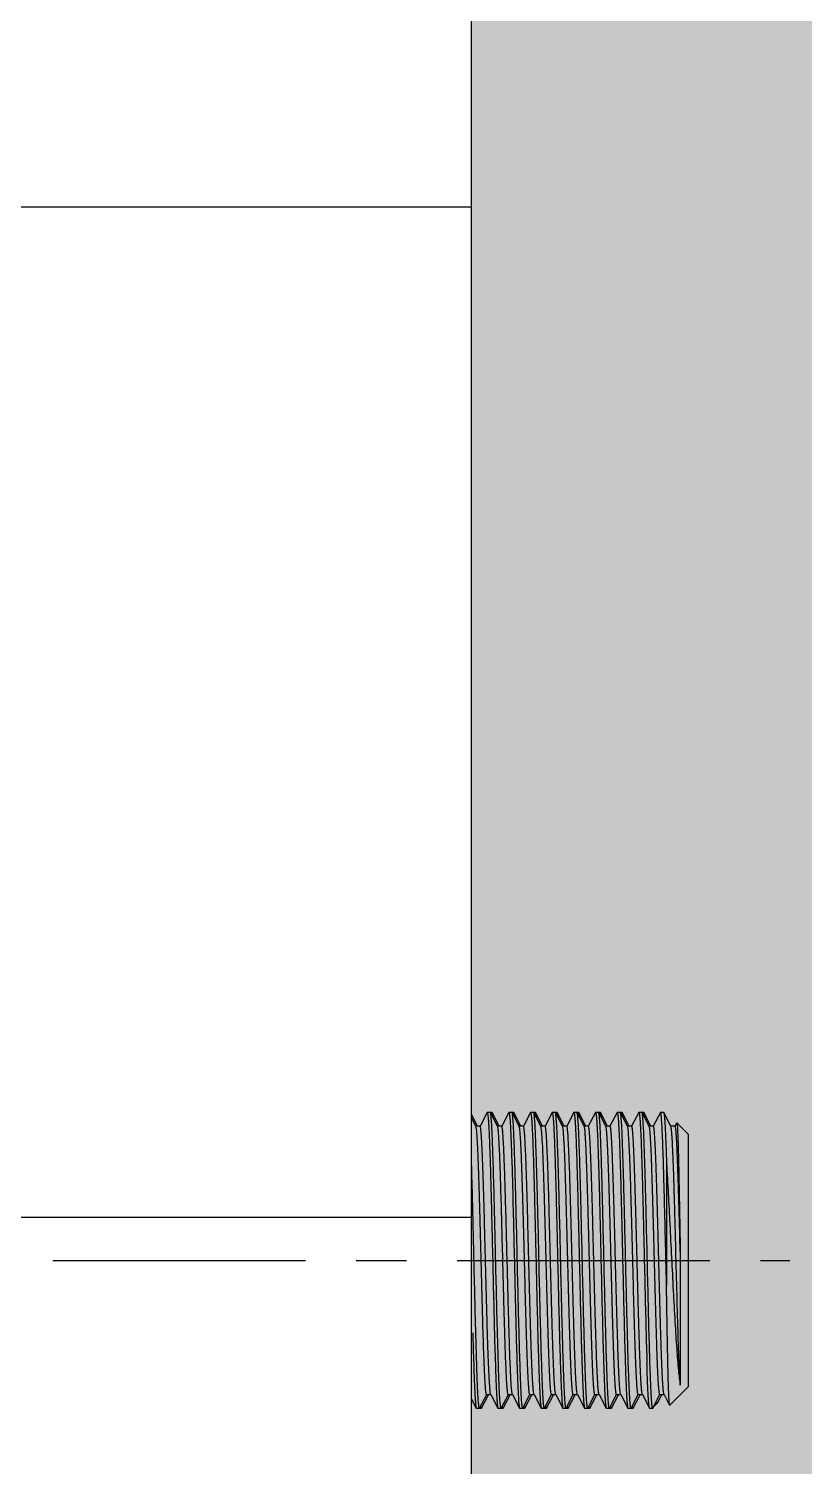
# Model space of a CAD drawing. Extents: x 1512 to 1932, y 441 to 1536.
# Drawn here: x 1842.15 to 1869, y 969.43 to 1019.22 of the extents above; entities that cross this region are included whole.
import ezdxf

# ---------------------------------------------------------------- set-up
doc = ezdxf.new("R2010")
doc.units = 0
doc.header["$LTSCALE"] = 7
doc.header["$MEASUREMENT"] = 0
doc.linetypes.add('CENTER', pattern=[2, 1.25, -0.25, 0.25, -0.25])
for name, color, linetype in [('CL', 1, 'CENTER'), ('D', 2, 'CONTINUOUS'), ('DWG', 7, 'CONTINUOUS')]:
    doc.layers.add(name, color=color, linetype=linetype)

msp = doc.modelspace()

# ---------------------------------------------------------------- hatches: boundary and pattern name
at = {"layer": 'D'}
h = msp.add_hatch(dxfattribs=at)
h.set_pattern_fill('AR-CONC', color=256, scale=2, style=0)
h.set_pattern_definition([(50, (489.441, 2134.228), (14.3452, -1.25504), [1.5, -16.5]), (355, (489.441, 2134.228), (-2.77503, 15.04384), [1.2, -13.2]), (100.45144, (490.636, 2134.123), (11.57018, 13.7888), [1.2748, -14.02284]), (46.1842, (489.441, 2138.228), (21.34483, -3.31039), [2.25, -24.75]), (96.6356, (491.22, 2137.952), (18.69324, 19.48237), [1.9122, -21.03428]), (351.1842, (489.44, 2138.228), (18.69324, 19.48237), [1.8, -19.8]), (21, (491.441, 2137.228), (11.93814, -8.05238), [1.5, -16.5]), (326, (491.441, 2137.228), (4.86631, 14.503), [1.2, -13.2]), (71.45144, (492.436, 2136.557), (16.80445, 6.45062), [1.2748, -14.02284]), (37.5, (489.441, 2134.228), (0.243197, 6.657877), [0, -13.04, 0, -13.4, 0, -13.25]), (7.5, (489.441, 2134.228), (5.26139, 7.888234), [0, -7.64, 0, -12.74, 0, -5.05]), (327.5, (484.981, 2134.228), (10.676449, -0.451097), [0, -5, 0, -15.6, 0, -20.7]), (317.5, (482.981, 2134.228), (11.663723, 2.0021), [0, -6.5, 0, -10.36, 0, -14.7])])
h.paths.add_polyline_path([(1857.481, 1352.474), (1884.071, 1352.474), (1884.071, 888.854), (1857.481, 888.854)])

# ---------------------------------------------------------------- linework, layer by layer
at = {"layer": 'CL'}
msp.add_line((1814.981, 976.561), (1868.5, 976.561), dxfattribs=at)
at = {"layer": 'D'}
msp.add_lwpolyline([(1857.481, 1352.474), (1884.071, 1352.474), (1884.071, 888.854), (1857.481, 888.854)], close=True, dxfattribs=at)
at = {"layer": 'DWG'}
for p, q in [((1807.481, 1013.061), (1857.481, 1013.061)), ((1857.481, 953.061), (1857.481, 1013.061)), ((1806.981, 978.061), (1857.481, 978.061))]:
    msp.add_line(p, q, dxfattribs=at)
at = {"layer": 'DWG', "color": 21}
for p, q in [((1857.69, 981.211), (1857.481, 981.613)), ((1857.632, 981.206), (1857.481, 981.495)), ((1858.018, 981.681), (1857.774, 981.213)), ((1858.018, 981.681), (1858.023, 981.686)), ((1858.129, 981.686), (1858.023, 981.686)), ((1858.134, 981.681), (1858.129, 981.686)), ((1858.19, 981.686), (1858.134, 981.686)), ((1858.382, 981.206), (1858.134, 981.681)), ((1858.196, 981.681), (1858.19, 981.686)), ((1858.44, 981.211), (1858.196, 981.681)), ((1858.768, 981.681), (1858.524, 981.213)), ((1858.768, 981.681), (1858.773, 981.686)), ((1858.879, 981.686), (1858.773, 981.686)), ((1858.884, 981.681), (1858.879, 981.686)), ((1858.94, 981.686), (1858.884, 981.686)), ((1859.132, 981.206), (1858.884, 981.681)), ((1858.946, 981.681), (1858.94, 981.686)), ((1859.19, 981.211), (1858.946, 981.681)), ((1859.518, 981.681), (1859.274, 981.213)), ((1859.518, 981.681), (1859.523, 981.686)), ((1859.629, 981.686), (1859.523, 981.686)), ((1859.634, 981.681), (1859.629, 981.686)), ((1859.69, 981.686), (1859.634, 981.686)), ((1859.882, 981.206), (1859.634, 981.681)), ((1859.696, 981.681), (1859.69, 981.686)), ((1859.94, 981.211), (1859.696, 981.681)), ((1860.268, 981.681), (1860.024, 981.213)), ((1860.268, 981.681), (1860.273, 981.686)), ((1860.379, 981.686), (1860.273, 981.686)), ((1860.384, 981.681), (1860.379, 981.686)), ((1860.44, 981.686), (1860.384, 981.686)), ((1860.632, 981.206), (1860.384, 981.681)), ((1860.446, 981.681), (1860.44, 981.686)), ((1860.69, 981.211), (1860.446, 981.681)), ((1861.018, 981.681), (1860.774, 981.213)), ((1861.018, 981.681), (1861.023, 981.686)), ((1861.129, 981.686), (1861.023, 981.686)), ((1861.134, 981.681), (1861.129, 981.686)), ((1861.19, 981.686), (1861.134, 981.686)), ((1861.382, 981.206), (1861.134, 981.681)), ((1861.196, 981.681), (1861.19, 981.686)), ((1861.44, 981.211), (1861.196, 981.681)), ((1861.768, 981.681), (1861.524, 981.213)), ((1861.768, 981.681), (1861.773, 981.686)), ((1861.879, 981.686), (1861.773, 981.686)), ((1861.884, 981.681), (1861.879, 981.686)), ((1861.94, 981.686), (1861.884, 981.686)), ((1862.132, 981.206), (1861.884, 981.681)), ((1861.946, 981.681), (1861.94, 981.686)), ((1862.19, 981.211), (1861.946, 981.681)), ((1862.518, 981.681), (1862.274, 981.213)), ((1862.518, 981.681), (1862.523, 981.686)), ((1862.629, 981.686), (1862.523, 981.686)), ((1862.634, 981.681), (1862.629, 981.686)), ((1862.69, 981.686), (1862.634, 981.686)), ((1862.882, 981.206), (1862.634, 981.681)), ((1862.696, 981.681), (1862.69, 981.686)), ((1862.94, 981.211), (1862.696, 981.681)), ((1863.268, 981.681), (1863.024, 981.213)), ((1863.268, 981.681), (1863.273, 981.686)), ((1863.379, 981.686), (1863.273, 981.686)), ((1863.384, 981.681), (1863.379, 981.686)), ((1863.44, 981.686), (1863.384, 981.686)), ((1863.632, 981.206), (1863.384, 981.681)), ((1863.445, 981.683), (1863.44, 981.686)), ((1863.445, 981.683), (1863.446, 981.681)), ((1863.69, 981.211), (1863.446, 981.681)), ((1864.018, 981.681), (1863.774, 981.213)), ((1864.023, 981.686), (1864.018, 981.681)), ((1864.129, 981.686), (1864.023, 981.686)), ((1864.129, 981.686), (1864.134, 981.681)), ((1864.382, 981.206), (1864.134, 981.681)), ((1857.776, 981.211), (1857.632, 981.211)), ((1858.526, 981.211), (1858.382, 981.211)), ((1859.276, 981.211), (1859.132, 981.211)), ((1860.026, 981.211), (1859.882, 981.211)), ((1860.776, 981.211), (1860.632, 981.211)), ((1861.526, 981.211), (1861.376, 981.211)), ((1862.276, 981.211), (1862.126, 981.211)), ((1863.026, 981.211), (1862.876, 981.211)), ((1863.776, 981.211), (1863.626, 981.211)), ((1864.526, 981.211), (1864.376, 981.211)), ((1864.553, 981.268), (1864.524, 981.213)), ((1864.584, 981.328), (1864.553, 981.268)), ((1864.584, 981.328), (1864.588, 981.33)), ((1864.981, 980.936), (1864.588, 981.33)), ((1864.981, 980.936), (1864.981, 972.186)), ((1864.231, 979.917), (1864.231, 975.696)), ((1864.706, 976.852), (1864.706, 972.237)), ((1864.981, 972.186), (1864.341, 971.546)), ((1857.481, 971.752), (1857.643, 971.442)), ((1857.759, 971.442), (1858.004, 971.91)), ((1857.821, 971.442), (1858.052, 971.885)), ((1858.001, 971.911), (1858.151, 971.911)), ((1858.052, 971.885), (1858.065, 971.911)), ((1858.145, 971.917), (1858.393, 971.442)), ((1858.509, 971.442), (1858.754, 971.91)), ((1858.571, 971.442), (1858.802, 971.885)), ((1858.751, 971.911), (1858.901, 971.911)), ((1858.802, 971.885), (1858.815, 971.911)), ((1858.895, 971.917), (1859.143, 971.442)), ((1859.259, 971.442), (1859.504, 971.91)), ((1859.321, 971.442), (1859.552, 971.885)), ((1859.501, 971.911), (1859.651, 971.911)), ((1859.552, 971.885), (1859.565, 971.911)), ((1859.645, 971.917), (1859.893, 971.442)), ((1860.009, 971.442), (1860.254, 971.91)), ((1860.071, 971.442), (1860.302, 971.885)), ((1860.251, 971.911), (1860.401, 971.911)), ((1860.302, 971.885), (1860.315, 971.911)), ((1860.395, 971.917), (1860.643, 971.442)), ((1860.759, 971.442), (1861.004, 971.91)), ((1860.821, 971.442), (1861.052, 971.885)), ((1861.001, 971.911), (1861.151, 971.911)), ((1861.052, 971.885), (1861.065, 971.911)), ((1861.145, 971.917), (1861.393, 971.442)), ((1861.509, 971.442), (1861.754, 971.91)), ((1861.571, 971.442), (1861.802, 971.885)), ((1861.751, 971.911), (1861.901, 971.911)), ((1861.802, 971.885), (1861.815, 971.911)), ((1861.895, 971.917), (1862.143, 971.442)), ((1862.259, 971.442), (1862.504, 971.91)), ((1862.321, 971.442), (1862.552, 971.885)), ((1862.501, 971.911), (1862.651, 971.911)), ((1862.552, 971.885), (1862.565, 971.911)), ((1862.645, 971.917), (1862.893, 971.442)), ((1863.009, 971.442), (1863.254, 971.91)), ((1863.071, 971.442), (1863.302, 971.885)), ((1863.251, 971.911), (1863.401, 971.911)), ((1863.302, 971.885), (1863.315, 971.911)), ((1863.395, 971.917), (1863.643, 971.442)), ((1863.759, 971.442), (1864.004, 971.91)), ((1863.906, 971.612), (1863.784, 971.489)), ((1863.906, 971.612), (1863.918, 971.628)), ((1863.918, 971.628), (1864.052, 971.885)), ((1864.001, 971.911), (1864.151, 971.911)), ((1864.052, 971.885), (1864.065, 971.911)), ((1864.145, 971.917), (1864.338, 971.548)), ((1864.341, 971.546), (1864.338, 971.548)), ((1857.643, 971.442), (1857.648, 971.436)), ((1857.754, 971.436), (1857.648, 971.436)), ((1857.759, 971.442), (1857.754, 971.436)), ((1857.815, 971.436), (1857.759, 971.436)), ((1857.821, 971.442), (1857.815, 971.436)), ((1858.393, 971.442), (1858.398, 971.436)), ((1858.504, 971.436), (1858.398, 971.436)), ((1858.509, 971.442), (1858.504, 971.436)), ((1858.565, 971.436), (1858.509, 971.436)), ((1858.571, 971.442), (1858.565, 971.436)), ((1859.143, 971.442), (1859.148, 971.436)), ((1859.254, 971.436), (1859.148, 971.436)), ((1859.259, 971.442), (1859.254, 971.436)), ((1859.315, 971.436), (1859.259, 971.436)), ((1859.321, 971.442), (1859.315, 971.436)), ((1859.893, 971.442), (1859.898, 971.436)), ((1860.004, 971.436), (1859.898, 971.436)), ((1860.009, 971.442), (1860.004, 971.436)), ((1860.065, 971.436), (1860.009, 971.436)), ((1860.071, 971.442), (1860.065, 971.436)), ((1860.643, 971.442), (1860.648, 971.436)), ((1860.754, 971.436), (1860.648, 971.436)), ((1860.759, 971.442), (1860.754, 971.436)), ((1860.815, 971.436), (1860.759, 971.436)), ((1860.821, 971.442), (1860.815, 971.436)), ((1861.393, 971.442), (1861.398, 971.436)), ((1861.504, 971.436), (1861.398, 971.436)), ((1861.509, 971.442), (1861.504, 971.436)), ((1861.565, 971.436), (1861.509, 971.436)), ((1861.571, 971.442), (1861.565, 971.436)), ((1862.143, 971.442), (1862.148, 971.436)), ((1862.254, 971.436), (1862.148, 971.436)), ((1862.259, 971.442), (1862.254, 971.436)), ((1862.315, 971.436), (1862.259, 971.436)), ((1862.321, 971.442), (1862.315, 971.436)), ((1862.893, 971.442), (1862.898, 971.436)), ((1863.004, 971.436), (1862.898, 971.436)), ((1863.009, 971.442), (1863.004, 971.436)), ((1863.065, 971.436), (1863.009, 971.436)), ((1863.071, 971.442), (1863.065, 971.436)), ((1863.648, 971.436), (1863.643, 971.442)), ((1863.754, 971.436), (1863.648, 971.436)), ((1863.759, 971.442), (1863.754, 971.436))]:
    msp.add_line(p, q, dxfattribs=at)
msp.add_arc((2058.806, 979.39), 201.354, 181.51879, 181.82574, dxfattribs=at)
for points, knots in [([(1858.023, 981.686), (1858.029, 981.686), (1858.035, 981.66), (1858.043, 981.625), (1858.051, 981.553), (1858.059, 981.46), (1858.068, 981.338), (1858.077, 981.191), (1858.085, 981.019), (1858.098, 980.742), (1858.112, 980.343), (1858.13, 979.805), (1858.147, 979.197), (1858.164, 978.533), (1858.181, 977.826), (1858.205, 976.844), (1858.233, 975.628), (1858.266, 974.254), (1858.29, 973.378), (1858.304, 972.975)], [0, 0, 0, 0, 0.001862, 0.006688, 0.014595, 0.025567, 0.039554, 0.05648, 0.076261, 0.098789, 0.151598, 0.213778, 0.283994, 0.360741, 0.442374, 0.527143, 0.698785, 0.861018, 1, 1, 1, 1]), ([(1858.23, 979.944), (1858.223, 980.178), (1858.212, 980.508), (1858.195, 980.921), (1858.184, 981.167), (1858.172, 981.365), (1858.161, 981.516), (1858.148, 981.615), (1858.142, 981.666), (1858.134, 981.681)], [0, 0, 0, 0, 0.403145, 0.570076, 0.711595, 0.826314, 0.913067, 0.971061, 1, 1, 1, 1]), ([(1858.221, 981.515), (1858.218, 981.553), (1858.21, 981.607), (1858.204, 981.665), (1858.196, 981.681)], [0, 0, 0, 0, 0.670645, 1, 1, 1, 1]), ([(1858.773, 981.686), (1858.777, 981.686), (1858.782, 981.674), (1858.787, 981.654), (1858.794, 981.616), (1858.8, 981.567), (1858.806, 981.502), (1858.815, 981.389), (1858.826, 981.213), (1858.838, 980.964), (1858.85, 980.664), (1858.863, 980.319), (1858.871, 980.074), (1858.875, 979.944)], [0, 0, 0, 0, 0.005495, 0.018407, 0.03933, 0.068331, 0.105372, 0.150354, 0.263678, 0.40705, 0.578889, 0.777348, 1, 1, 1, 1]), ([(1859.159, 972.975), (1859.146, 973.37), (1859.122, 974.226), (1859.089, 975.572), (1859.056, 976.998), (1859.028, 978.185), (1859.005, 979.087), (1858.988, 979.694), (1858.971, 980.237), (1858.955, 980.704), (1858.938, 981.085), (1858.924, 981.345), (1858.911, 981.505), (1858.903, 981.587), (1858.895, 981.643), (1858.889, 981.672), (1858.884, 981.681)], [0, 0, 0, 0, 0.136172, 0.294972, 0.463373, 0.627539, 0.703774, 0.773984, 0.836723, 0.890693, 0.934782, 0.96809, 0.980483, 0.989949, 0.996452, 1, 1, 1, 1]), ([(1858.971, 981.518), (1858.968, 981.555), (1858.96, 981.609), (1858.954, 981.665), (1858.946, 981.681)], [0, 0, 0, 0, 0.670145, 1, 1, 1, 1]), ([(1859.523, 981.686), (1859.529, 981.686), (1859.535, 981.66), (1859.543, 981.625), (1859.551, 981.553), (1859.56, 981.459), (1859.568, 981.337), (1859.577, 981.19), (1859.585, 981.018), (1859.598, 980.742), (1859.612, 980.343), (1859.63, 979.805), (1859.647, 979.197), (1859.664, 978.533), (1859.681, 977.826), (1859.705, 976.844), (1859.733, 975.627), (1859.766, 974.253), (1859.79, 973.378), (1859.804, 972.975)], [0, 0, 0, 0, 0.001866, 0.006697, 0.014608, 0.025584, 0.039573, 0.056502, 0.076286, 0.098816, 0.151629, 0.21381, 0.284026, 0.360771, 0.442403, 0.527171, 0.698806, 0.861025, 1, 1, 1, 1]), ([(1859.909, 972.975), (1859.896, 973.37), (1859.872, 974.226), (1859.839, 975.572), (1859.806, 976.998), (1859.778, 978.185), (1859.755, 979.087), (1859.738, 979.694), (1859.721, 980.237), (1859.705, 980.704), (1859.688, 981.085), (1859.674, 981.345), (1859.661, 981.505), (1859.653, 981.587), (1859.645, 981.643), (1859.639, 981.672), (1859.634, 981.681)], [0, 0, 0, 0, 0.136174, 0.294981, 0.463379, 0.627542, 0.703776, 0.773986, 0.836723, 0.89069, 0.93478, 0.968088, 0.980483, 0.989948, 0.996452, 1, 1, 1, 1]), ([(1859.721, 981.515), (1859.718, 981.553), (1859.71, 981.607), (1859.704, 981.665), (1859.696, 981.681)], [0, 0, 0, 0, 0.670637, 1, 1, 1, 1]), ([(1860.273, 981.686), (1860.279, 981.686), (1860.285, 981.66), (1860.293, 981.625), (1860.301, 981.553), (1860.31, 981.46), (1860.318, 981.337), (1860.327, 981.191), (1860.335, 981.019), (1860.348, 980.742), (1860.362, 980.343), (1860.38, 979.805), (1860.397, 979.197), (1860.414, 978.533), (1860.431, 977.826), (1860.455, 976.844), (1860.483, 975.628), (1860.516, 974.254), (1860.54, 973.378), (1860.554, 972.975)], [0, 0, 0, 0, 0.001863, 0.00669, 0.014599, 0.025572, 0.039559, 0.056486, 0.076268, 0.098797, 0.151605, 0.213783, 0.283998, 0.360744, 0.442377, 0.527145, 0.698784, 0.861017, 1, 1, 1, 1]), ([(1860.659, 972.975), (1860.646, 973.37), (1860.622, 974.226), (1860.589, 975.572), (1860.556, 976.998), (1860.528, 978.185), (1860.505, 979.087), (1860.488, 979.694), (1860.471, 980.237), (1860.455, 980.704), (1860.438, 981.085), (1860.424, 981.345), (1860.411, 981.505), (1860.403, 981.587), (1860.395, 981.643), (1860.389, 981.672), (1860.384, 981.681)], [0, 0, 0, 0, 0.136175, 0.294978, 0.463379, 0.627547, 0.703782, 0.77399, 0.836726, 0.890695, 0.934784, 0.968091, 0.980484, 0.989949, 0.996452, 1, 1, 1, 1]), ([(1860.471, 981.518), (1860.468, 981.555), (1860.46, 981.609), (1860.454, 981.665), (1860.446, 981.681)], [0, 0, 0, 0, 0.67011, 1, 1, 1, 1]), ([(1861.023, 981.686), (1861.029, 981.686), (1861.035, 981.66), (1861.043, 981.625), (1861.051, 981.553), (1861.06, 981.459), (1861.068, 981.337), (1861.077, 981.19), (1861.085, 981.018), (1861.098, 980.742), (1861.112, 980.342), (1861.13, 979.804), (1861.147, 979.197), (1861.164, 978.533), (1861.181, 977.826), (1861.205, 976.844), (1861.233, 975.627), (1861.266, 974.253), (1861.29, 973.378), (1861.304, 972.975)], [0, 0, 0, 0, 0.00187, 0.006705, 0.01462, 0.025599, 0.039591, 0.056523, 0.076309, 0.098841, 0.151656, 0.213837, 0.284051, 0.360794, 0.442424, 0.52719, 0.698817, 0.86103, 1, 1, 1, 1]), ([(1861.409, 972.975), (1861.396, 973.37), (1861.372, 974.226), (1861.339, 975.572), (1861.306, 976.998), (1861.278, 978.185), (1861.255, 979.087), (1861.238, 979.694), (1861.221, 980.237), (1861.205, 980.704), (1861.188, 981.085), (1861.174, 981.345), (1861.161, 981.505), (1861.153, 981.587), (1861.145, 981.643), (1861.139, 981.672), (1861.134, 981.681)], [0, 0, 0, 0, 0.13617, 0.294972, 0.463371, 0.627535, 0.703769, 0.77398, 0.836718, 0.890689, 0.934781, 0.96809, 0.980482, 0.98995, 0.996453, 1, 1, 1, 1]), ([(1861.221, 981.515), (1861.218, 981.553), (1861.21, 981.608), (1861.204, 981.665), (1861.196, 981.681)], [0, 0, 0, 0, 0.670589, 1, 1, 1, 1]), ([(1861.773, 981.686), (1861.779, 981.686), (1861.785, 981.66), (1861.793, 981.625), (1861.801, 981.553), (1861.81, 981.459), (1861.818, 981.337), (1861.827, 981.19), (1861.835, 981.018), (1861.848, 980.742), (1861.862, 980.343), (1861.88, 979.805), (1861.897, 979.197), (1861.914, 978.533), (1861.931, 977.826), (1861.955, 976.844), (1861.983, 975.627), (1862.016, 974.253), (1862.04, 973.378), (1862.054, 972.975)], [0, 0, 0, 0, 0.00187, 0.006699, 0.014613, 0.02559, 0.039579, 0.056511, 0.076294, 0.098827, 0.15164, 0.213822, 0.284039, 0.360784, 0.442413, 0.527179, 0.69881, 0.86103, 1, 1, 1, 1]), ([(1862.159, 972.975), (1862.146, 973.37), (1862.122, 974.226), (1862.089, 975.572), (1862.056, 976.998), (1862.028, 978.185), (1862.005, 979.087), (1861.988, 979.694), (1861.971, 980.237), (1861.955, 980.704), (1861.938, 981.085), (1861.924, 981.345), (1861.911, 981.505), (1861.903, 981.587), (1861.895, 981.643), (1861.889, 981.672), (1861.884, 981.681)], [0, 0, 0, 0, 0.136176, 0.294983, 0.463382, 0.627547, 0.703782, 0.77399, 0.836725, 0.890693, 0.934782, 0.96809, 0.980483, 0.989949, 0.996452, 1, 1, 1, 1]), ([(1861.971, 981.515), (1861.968, 981.552), (1861.96, 981.607), (1861.954, 981.665), (1861.946, 981.681)], [0, 0, 0, 0, 0.670743, 1, 1, 1, 1]), ([(1862.523, 981.686), (1862.529, 981.686), (1862.535, 981.66), (1862.543, 981.625), (1862.551, 981.553), (1862.56, 981.459), (1862.568, 981.337), (1862.577, 981.19), (1862.585, 981.018), (1862.598, 980.742), (1862.612, 980.343), (1862.63, 979.805), (1862.647, 979.197), (1862.664, 978.533), (1862.681, 977.826), (1862.705, 976.844), (1862.733, 975.628), (1862.766, 974.254), (1862.79, 973.378), (1862.804, 972.975)], [0, 0, 0, 0, 0.001865, 0.006695, 0.014606, 0.025581, 0.039569, 0.056498, 0.076281, 0.09881, 0.15162, 0.213798, 0.284011, 0.360756, 0.442389, 0.527157, 0.698791, 0.861019, 1, 1, 1, 1]), ([(1862.909, 972.975), (1862.896, 973.37), (1862.872, 974.226), (1862.839, 975.572), (1862.806, 976.998), (1862.778, 978.185), (1862.755, 979.087), (1862.738, 979.694), (1862.721, 980.237), (1862.705, 980.704), (1862.688, 981.085), (1862.674, 981.345), (1862.661, 981.505), (1862.653, 981.587), (1862.645, 981.643), (1862.639, 981.672), (1862.634, 981.681)], [0, 0, 0, 0, 0.136172, 0.294972, 0.463373, 0.627541, 0.703776, 0.773986, 0.836724, 0.890694, 0.934783, 0.96809, 0.980484, 0.989949, 0.996452, 1, 1, 1, 1]), ([(1862.721, 981.518), (1862.718, 981.555), (1862.71, 981.609), (1862.704, 981.665), (1862.696, 981.681)], [0, 0, 0, 0, 0.670042, 1, 1, 1, 1]), ([(1863.273, 981.686), (1863.279, 981.686), (1863.285, 981.66), (1863.293, 981.625), (1863.301, 981.553), (1863.31, 981.459), (1863.318, 981.337), (1863.327, 981.19), (1863.335, 981.018), (1863.348, 980.742), (1863.362, 980.343), (1863.38, 979.805), (1863.397, 979.197), (1863.414, 978.533), (1863.431, 977.826), (1863.455, 976.844), (1863.483, 975.627), (1863.516, 974.253), (1863.54, 973.378), (1863.554, 972.975)], [0, 0, 0, 0, 0.001868, 0.0067, 0.014612, 0.025589, 0.039579, 0.056509, 0.076293, 0.098824, 0.151637, 0.21382, 0.284035, 0.36078, 0.442411, 0.527179, 0.698812, 0.861027, 1, 1, 1, 1]), ([(1863.659, 972.975), (1863.646, 973.37), (1863.622, 974.226), (1863.589, 975.572), (1863.556, 976.998), (1863.528, 978.185), (1863.505, 979.087), (1863.488, 979.694), (1863.471, 980.237), (1863.455, 980.704), (1863.438, 981.085), (1863.424, 981.345), (1863.411, 981.505), (1863.403, 981.587), (1863.395, 981.643), (1863.389, 981.672), (1863.384, 981.681)], [0, 0, 0, 0, 0.136173, 0.294979, 0.463377, 0.627539, 0.703774, 0.773984, 0.836722, 0.89069, 0.93478, 0.968088, 0.980483, 0.989948, 0.996452, 1, 1, 1, 1]), ([(1863.446, 981.681), (1863.453, 981.666), (1863.46, 981.614), (1863.467, 981.564), (1863.47, 981.53)], [0, 0, 0, 0, 0.332433, 1, 1, 1, 1]), ([(1864.231, 975.696), (1864.223, 976.066), (1864.205, 976.802), (1864.18, 977.884), (1864.158, 978.756), (1864.141, 979.409), (1864.128, 979.852), (1864.115, 980.256), (1864.102, 980.617), (1864.09, 980.93), (1864.077, 981.191), (1864.066, 981.374), (1864.057, 981.493), (1864.05, 981.561), (1864.044, 981.613), (1864.038, 981.652), (1864.033, 981.673), (1864.027, 981.686), (1864.023, 981.686)], [0, 0, 0, 0, 0.185237, 0.368531, 0.541276, 0.621111, 0.695316, 0.763012, 0.8234, 0.875772, 0.919506, 0.954097, 0.967834, 0.979147, 0.988006, 0.994396, 0.998336, 1, 1, 1, 1]), ([(1864.134, 981.681), (1864.142, 981.666), (1864.149, 981.614), (1864.161, 981.513), (1864.172, 981.36), (1864.184, 981.159), (1864.196, 980.909), (1864.213, 980.49), (1864.224, 980.154), (1864.231, 979.917)], [0, 0, 0, 0, 0.028863, 0.086845, 0.173625, 0.288401, 0.42998, 0.596955, 1, 1, 1, 1]), ([(1858.001, 971.911), (1857.999, 971.911), (1857.993, 971.92), (1857.989, 971.936), (1857.983, 971.964), (1857.975, 972.021), (1857.965, 972.119), (1857.954, 972.268), (1857.943, 972.456), (1857.931, 972.683), (1857.92, 972.947), (1857.904, 973.362), (1857.884, 973.952), (1857.862, 974.726), (1857.839, 975.569), (1857.817, 976.448), (1857.794, 977.332), (1857.771, 978.187), (1857.749, 978.982), (1857.726, 979.686), (1857.707, 980.205), (1857.691, 980.555), (1857.679, 980.764), (1857.668, 980.933), (1857.658, 981.062), (1857.646, 981.148), (1857.639, 981.192), (1857.632, 981.206)], [0, 0, 0, 0, 0.000851, 0.002704, 0.005678, 0.009788, 0.021399, 0.03746, 0.057827, 0.082317, 0.110701, 0.142719, 0.216426, 0.3007, 0.392406, 0.488133, 0.584318, 0.677382, 0.763862, 0.840541, 0.904568, 0.931075, 0.953569, 0.971848, 0.985741, 0.995138, 1, 1, 1, 1]), ([(1858.137, 971.943), (1858.132, 971.967), (1858.124, 972.028), (1858.107, 972.203), (1858.089, 972.518), (1858.067, 973), (1858.045, 973.609), (1858.023, 974.323), (1858.001, 975.117), (1857.979, 975.963), (1857.957, 976.83), (1857.935, 977.687), (1857.913, 978.504), (1857.891, 979.252), (1857.872, 979.819), (1857.856, 980.219), (1857.845, 980.472), (1857.834, 980.689), (1857.823, 980.87), (1857.812, 981.012), (1857.802, 981.107), (1857.794, 981.161), (1857.788, 981.188), (1857.784, 981.203), (1857.779, 981.211), (1857.776, 981.211)], [0, 0, 0, 0, 0.007829, 0.019996, 0.056941, 0.109573, 0.176032, 0.253955, 0.340571, 0.432795, 0.527345, 0.620852, 0.709988, 0.791579, 0.862722, 0.893567, 0.920886, 0.944436, 0.96401, 0.979436, 0.990587, 0.994533, 0.997389, 0.999173, 1, 1, 1, 1]), ([(1858.478, 979.63), (1858.47, 979.841), (1858.46, 980.14), (1858.443, 980.513), (1858.431, 980.735), (1858.419, 980.916), (1858.409, 981.053), (1858.396, 981.144), (1858.389, 981.192), (1858.382, 981.206)], [0, 0, 0, 0, 0.401255, 0.567662, 0.708958, 0.823788, 0.91101, 0.969842, 1, 1, 1, 1]), ([(1858.628, 979.63), (1858.624, 979.748), (1858.616, 979.971), (1858.603, 980.284), (1858.591, 980.555), (1858.578, 980.782), (1858.566, 980.961), (1858.555, 981.079), (1858.546, 981.148), (1858.54, 981.182), (1858.535, 981.2), (1858.529, 981.211), (1858.526, 981.211)], [0, 0, 0, 0, 0.222487, 0.420853, 0.592602, 0.735901, 0.849201, 0.931227, 0.960265, 0.981246, 0.994251, 1, 1, 1, 1]), ([(1859.139, 981.186), (1859.138, 981.188), (1859.136, 981.195), (1859.134, 981.202), (1859.132, 981.206)], [0, 0, 0, 0, 0.310671, 1, 1, 1, 1]), ([(1859.501, 971.911), (1859.499, 971.911), (1859.493, 971.92), (1859.489, 971.935), (1859.483, 971.962), (1859.475, 972.017), (1859.465, 972.112), (1859.455, 972.255), (1859.444, 972.438), (1859.432, 972.657), (1859.421, 972.912), (1859.406, 973.314), (1859.386, 973.886), (1859.364, 974.639), (1859.342, 975.461), (1859.32, 976.322), (1859.298, 977.192), (1859.275, 978.04), (1859.253, 978.834), (1859.231, 979.546), (1859.209, 980.152), (1859.188, 980.628), (1859.169, 980.937), (1859.152, 981.106), (1859.144, 981.164), (1859.139, 981.186)], [0, 0, 0, 0, 0.000831, 0.002628, 0.005505, 0.00948, 0.020715, 0.036255, 0.055974, 0.079693, 0.107206, 0.138263, 0.20987, 0.291948, 0.381551, 0.475463, 0.570312, 0.662692, 0.749287, 0.826988, 0.893008, 0.944982, 0.981057, 0.992717, 1, 1, 1, 1]), ([(1859.645, 971.917), (1859.638, 971.93), (1859.632, 971.975), (1859.62, 972.061), (1859.609, 972.19), (1859.598, 972.359), (1859.587, 972.568), (1859.571, 972.918), (1859.551, 973.436), (1859.529, 974.141), (1859.506, 974.935), (1859.483, 975.791), (1859.461, 976.675), (1859.438, 977.554), (1859.416, 978.397), (1859.393, 979.171), (1859.374, 979.76), (1859.358, 980.176), (1859.346, 980.439), (1859.335, 980.666), (1859.324, 980.855), (1859.313, 981.004), (1859.303, 981.102), (1859.295, 981.159), (1859.289, 981.187), (1859.284, 981.203), (1859.279, 981.211), (1859.276, 981.211)], [0, 0, 0, 0, 0.004862, 0.014259, 0.028153, 0.046431, 0.068925, 0.095432, 0.15946, 0.236139, 0.322618, 0.415682, 0.511867, 0.607594, 0.6993, 0.783574, 0.857282, 0.889299, 0.917683, 0.942173, 0.96254, 0.978601, 0.990212, 0.994322, 0.997296, 0.999149, 1, 1, 1, 1]), ([(1859.885, 981.199), (1859.884, 981.2), (1859.884, 981.203), (1859.883, 981.205), (1859.882, 981.206)], [0, 0, 0, 0, 0.541181, 1, 1, 1, 1]), ([(1860.251, 971.911), (1860.249, 971.911), (1860.243, 971.92), (1860.239, 971.936), (1860.233, 971.963), (1860.225, 972.019), (1860.215, 972.116), (1860.204, 972.262), (1860.193, 972.448), (1860.182, 972.672), (1860.17, 972.931), (1860.155, 973.341), (1860.135, 973.923), (1860.113, 974.688), (1860.09, 975.522), (1860.068, 976.394), (1860.046, 977.272), (1860.023, 978.124), (1860.001, 978.918), (1859.978, 979.627), (1859.956, 980.223), (1859.937, 980.639), (1859.921, 980.899), (1859.91, 981.036), (1859.899, 981.131), (1859.891, 981.182), (1859.885, 981.199)], [0, 0, 0, 0, 0.000842, 0.002672, 0.005603, 0.009653, 0.0211, 0.036932, 0.057015, 0.081167, 0.10917, 0.140766, 0.213554, 0.296867, 0.387654, 0.482589, 0.578192, 0.67096, 0.757494, 0.834624, 0.899526, 0.949829, 0.96891, 0.983706, 0.994088, 1, 1, 1, 1]), ([(1860.395, 971.917), (1860.388, 971.93), (1860.382, 971.975), (1860.37, 972.061), (1860.359, 972.19), (1860.348, 972.359), (1860.337, 972.568), (1860.321, 972.918), (1860.301, 973.436), (1860.279, 974.141), (1860.256, 974.935), (1860.233, 975.791), (1860.211, 976.675), (1860.188, 977.554), (1860.166, 978.397), (1860.143, 979.171), (1860.124, 979.76), (1860.108, 980.176), (1860.096, 980.439), (1860.085, 980.666), (1860.074, 980.855), (1860.063, 981.004), (1860.053, 981.102), (1860.045, 981.159), (1860.039, 981.187), (1860.034, 981.203), (1860.029, 981.211), (1860.026, 981.211)], [0, 0, 0, 0, 0.004863, 0.014259, 0.028154, 0.046431, 0.068926, 0.095432, 0.15946, 0.236139, 0.322619, 0.415682, 0.511867, 0.607594, 0.699301, 0.783575, 0.857282, 0.889298, 0.917683, 0.942172, 0.96254, 0.978601, 0.990212, 0.994321, 0.997296, 0.99915, 1, 1, 1, 1]), ([(1861.001, 971.911), (1860.999, 971.911), (1860.993, 971.92), (1860.989, 971.936), (1860.983, 971.964), (1860.975, 972.021), (1860.965, 972.119), (1860.954, 972.268), (1860.943, 972.456), (1860.931, 972.683), (1860.92, 972.947), (1860.904, 973.362), (1860.884, 973.952), (1860.862, 974.726), (1860.839, 975.569), (1860.817, 976.448), (1860.794, 977.332), (1860.771, 978.187), (1860.749, 978.982), (1860.726, 979.686), (1860.707, 980.205), (1860.691, 980.555), (1860.679, 980.764), (1860.668, 980.933), (1860.658, 981.062), (1860.646, 981.148), (1860.639, 981.192), (1860.632, 981.206)], [0, 0, 0, 0, 0.00085, 0.002705, 0.005679, 0.009788, 0.0214, 0.03746, 0.057828, 0.082317, 0.110702, 0.142718, 0.216425, 0.3007, 0.392406, 0.488133, 0.584318, 0.677381, 0.763861, 0.84054, 0.904568, 0.931074, 0.953569, 0.971846, 0.985741, 0.995136, 1, 1, 1, 1]), ([(1861.145, 971.917), (1861.138, 971.93), (1861.132, 971.975), (1861.12, 972.061), (1861.109, 972.19), (1861.098, 972.359), (1861.087, 972.568), (1861.071, 972.918), (1861.051, 973.436), (1861.029, 974.141), (1861.006, 974.935), (1860.983, 975.791), (1860.961, 976.675), (1860.938, 977.554), (1860.916, 978.397), (1860.893, 979.171), (1860.874, 979.76), (1860.858, 980.176), (1860.846, 980.439), (1860.835, 980.666), (1860.824, 980.855), (1860.813, 981.004), (1860.803, 981.102), (1860.795, 981.159), (1860.789, 981.187), (1860.784, 981.203), (1860.779, 981.211), (1860.776, 981.211)], [0, 0, 0, 0, 0.004864, 0.014258, 0.028154, 0.04643, 0.068926, 0.095432, 0.15946, 0.236139, 0.322619, 0.415682, 0.511867, 0.607594, 0.6993, 0.783574, 0.857282, 0.889298, 0.917683, 0.942172, 0.96254, 0.9786, 0.990212, 0.99432, 0.997294, 0.99915, 1, 1, 1, 1]), ([(1861.751, 971.911), (1861.749, 971.911), (1861.743, 971.92), (1861.739, 971.936), (1861.733, 971.964), (1861.725, 972.021), (1861.715, 972.119), (1861.704, 972.268), (1861.693, 972.456), (1861.681, 972.683), (1861.67, 972.947), (1861.654, 973.362), (1861.634, 973.952), (1861.612, 974.726), (1861.589, 975.569), (1861.567, 976.448), (1861.544, 977.332), (1861.521, 978.187), (1861.499, 978.982), (1861.476, 979.686), (1861.457, 980.205), (1861.441, 980.555), (1861.429, 980.764), (1861.418, 980.933), (1861.408, 981.062), (1861.396, 981.148), (1861.389, 981.192), (1861.382, 981.206)], [0, 0, 0, 0, 0.00085, 0.002704, 0.005679, 0.009788, 0.021399, 0.03746, 0.057827, 0.082317, 0.110701, 0.142718, 0.216425, 0.300699, 0.392406, 0.488133, 0.584318, 0.677381, 0.763861, 0.84054, 0.904568, 0.931075, 0.953569, 0.971847, 0.985741, 0.995137, 1, 1, 1, 1]), ([(1861.89, 971.932), (1861.884, 971.953), (1861.876, 972.008), (1861.865, 972.112), (1861.855, 972.256), (1861.838, 972.525), (1861.819, 972.949), (1861.797, 973.551), (1861.775, 974.262), (1861.753, 975.057), (1861.731, 975.906), (1861.708, 976.778), (1861.686, 977.643), (1861.664, 978.469), (1861.641, 979.225), (1861.622, 979.8), (1861.606, 980.205), (1861.595, 980.461), (1861.584, 980.682), (1861.573, 980.865), (1861.562, 981.01), (1861.552, 981.105), (1861.544, 981.161), (1861.538, 981.188), (1861.534, 981.203), (1861.529, 981.211), (1861.526, 981.211)], [0, 0, 0, 0, 0.006857, 0.018121, 0.03372, 0.053518, 0.104975, 0.170651, 0.248177, 0.334754, 0.427255, 0.522337, 0.616565, 0.706534, 0.788994, 0.860965, 0.892189, 0.919853, 0.943705, 0.963536, 0.979166, 0.990467, 0.994464, 0.997358, 0.999165, 1, 1, 1, 1]), ([(1862.501, 971.911), (1862.499, 971.911), (1862.493, 971.92), (1862.489, 971.936), (1862.483, 971.964), (1862.475, 972.021), (1862.465, 972.119), (1862.454, 972.268), (1862.443, 972.456), (1862.431, 972.683), (1862.42, 972.947), (1862.404, 973.362), (1862.384, 973.952), (1862.362, 974.726), (1862.339, 975.569), (1862.317, 976.448), (1862.294, 977.332), (1862.271, 978.187), (1862.249, 978.982), (1862.226, 979.686), (1862.207, 980.205), (1862.191, 980.555), (1862.179, 980.764), (1862.168, 980.933), (1862.158, 981.062), (1862.146, 981.148), (1862.139, 981.192), (1862.132, 981.206)], [0, 0, 0, 0, 0.000851, 0.002705, 0.005678, 0.009788, 0.021399, 0.03746, 0.057827, 0.082317, 0.110701, 0.142719, 0.216426, 0.3007, 0.392407, 0.488133, 0.584318, 0.677382, 0.763862, 0.840541, 0.904568, 0.931075, 0.95357, 0.971848, 0.985741, 0.995139, 1, 1, 1, 1]), ([(1862.636, 971.948), (1862.623, 972.011), (1862.609, 972.191), (1862.587, 972.534), (1862.566, 973.021), (1862.544, 973.632), (1862.523, 974.348), (1862.501, 975.142), (1862.478, 975.986), (1862.456, 976.85), (1862.434, 977.704), (1862.412, 978.518), (1862.39, 979.262), (1862.371, 979.827), (1862.356, 980.225), (1862.345, 980.476), (1862.333, 980.692), (1862.323, 980.872), (1862.312, 981.014), (1862.302, 981.107), (1862.294, 981.162), (1862.288, 981.188), (1862.284, 981.203), (1862.279, 981.211), (1862.276, 981.211)], [0, 0, 0, 0, 0.020732, 0.05829, 0.111386, 0.178153, 0.256232, 0.342862, 0.434977, 0.529315, 0.622539, 0.711347, 0.792596, 0.863412, 0.894109, 0.921293, 0.944724, 0.964197, 0.979543, 0.990635, 0.99456, 0.997401, 0.999176, 1, 1, 1, 1]), ([(1862.891, 981.174), (1862.891, 981.178), (1862.888, 981.188), (1862.886, 981.199), (1862.882, 981.206)], [0, 0, 0, 0, 0.326141, 1, 1, 1, 1]), ([(1863.251, 971.911), (1863.249, 971.911), (1863.243, 971.92), (1863.239, 971.935), (1863.233, 971.961), (1863.225, 972.015), (1863.216, 972.109), (1863.205, 972.25), (1863.194, 972.43), (1863.183, 972.646), (1863.172, 972.897), (1863.156, 973.295), (1863.137, 973.859), (1863.115, 974.603), (1863.093, 975.417), (1863.071, 976.271), (1863.049, 977.135), (1863.027, 977.979), (1863.005, 978.773), (1862.983, 979.488), (1862.961, 980.1), (1862.941, 980.587), (1862.918, 980.93), (1862.904, 981.111), (1862.891, 981.174)], [0, 0, 0, 0, 0.000823, 0.002598, 0.005437, 0.009361, 0.020448, 0.035786, 0.05525, 0.07867, 0.105841, 0.136524, 0.207311, 0.288529, 0.377307, 0.470504, 0.564824, 0.656928, 0.743559, 0.821653, 0.888448, 0.941586, 0.979199, 1, 1, 1, 1]), ([(1863.395, 971.917), (1863.388, 971.93), (1863.382, 971.975), (1863.37, 972.061), (1863.359, 972.19), (1863.348, 972.359), (1863.337, 972.568), (1863.321, 972.918), (1863.301, 973.436), (1863.279, 974.141), (1863.256, 974.935), (1863.233, 975.791), (1863.211, 976.675), (1863.188, 977.554), (1863.166, 978.397), (1863.143, 979.171), (1863.124, 979.76), (1863.108, 980.176), (1863.096, 980.439), (1863.085, 980.666), (1863.074, 980.855), (1863.063, 981.004), (1863.053, 981.102), (1863.045, 981.159), (1863.039, 981.187), (1863.034, 981.203), (1863.029, 981.211), (1863.026, 981.211)], [0, 0, 0, 0, 0.004861, 0.014259, 0.028152, 0.04643, 0.068925, 0.095432, 0.159459, 0.236138, 0.322618, 0.415682, 0.511867, 0.607593, 0.6993, 0.783574, 0.857281, 0.889299, 0.917683, 0.942173, 0.96254, 0.978601, 0.990212, 0.994322, 0.997295, 0.999149, 1, 1, 1, 1]), ([(1864.001, 971.911), (1863.999, 971.911), (1863.993, 971.92), (1863.989, 971.935), (1863.983, 971.962), (1863.975, 972.018), (1863.965, 972.113), (1863.954, 972.257), (1863.943, 972.441), (1863.932, 972.661), (1863.921, 972.917), (1863.905, 973.322), (1863.886, 973.896), (1863.864, 974.653), (1863.842, 975.478), (1863.819, 976.343), (1863.797, 977.215), (1863.775, 978.064), (1863.752, 978.858), (1863.73, 979.57), (1863.708, 980.172), (1863.689, 980.596), (1863.673, 980.865), (1863.662, 981.01), (1863.651, 981.114), (1863.643, 981.17), (1863.638, 981.19)], [0, 0, 0, 0, 0.000834, 0.002641, 0.005533, 0.009529, 0.020824, 0.036446, 0.056268, 0.080109, 0.10776, 0.13897, 0.210911, 0.293338, 0.383276, 0.477477, 0.57254, 0.66503, 0.751609, 0.82915, 0.894854, 0.946356, 0.96618, 0.981809, 0.993107, 1, 1, 1, 1]), ([(1864.145, 971.917), (1864.138, 971.93), (1864.132, 971.975), (1864.12, 972.061), (1864.109, 972.19), (1864.098, 972.359), (1864.087, 972.568), (1864.071, 972.918), (1864.051, 973.436), (1864.029, 974.141), (1864.006, 974.935), (1863.983, 975.791), (1863.961, 976.675), (1863.938, 977.554), (1863.916, 978.397), (1863.893, 979.171), (1863.874, 979.76), (1863.858, 980.176), (1863.846, 980.439), (1863.835, 980.666), (1863.824, 980.855), (1863.813, 981.004), (1863.803, 981.102), (1863.795, 981.159), (1863.789, 981.187), (1863.784, 981.203), (1863.779, 981.211), (1863.776, 981.211)], [0, 0, 0, 0, 0.004863, 0.014259, 0.028153, 0.046431, 0.068925, 0.095432, 0.15946, 0.236139, 0.322618, 0.415682, 0.511867, 0.607594, 0.6993, 0.783575, 0.857282, 0.889299, 0.917683, 0.942173, 0.96254, 0.978601, 0.990212, 0.994321, 0.997296, 0.99915, 1, 1, 1, 1]), ([(1864.706, 972.237), (1864.687, 972.509), (1864.659, 973.187), (1864.621, 974.357), (1864.584, 975.779), (1864.551, 977.05), (1864.525, 978.069), (1864.505, 978.782), (1864.485, 979.432), (1864.465, 979.999), (1864.448, 980.412), (1864.434, 980.69), (1864.424, 980.854), (1864.414, 980.988), (1864.404, 981.09), (1864.394, 981.159), (1864.388, 981.195), (1864.382, 981.206)], [0, 0, 0, 0, 0.091052, 0.226664, 0.39139, 0.566448, 0.651596, 0.731873, 0.804975, 0.868804, 0.921529, 0.943243, 0.961645, 0.976604, 0.988019, 0.99582, 1, 1, 1, 1]), ([(1864.706, 976.852), (1864.699, 977.14), (1864.684, 977.703), (1864.662, 978.517), (1864.64, 979.262), (1864.621, 979.827), (1864.606, 980.224), (1864.595, 980.476), (1864.584, 980.692), (1864.573, 980.872), (1864.562, 981.014), (1864.552, 981.107), (1864.544, 981.162), (1864.538, 981.188), (1864.534, 981.203), (1864.529, 981.211), (1864.526, 981.211)], [0, 0, 0, 0, 0.198049, 0.386713, 0.559336, 0.709793, 0.775014, 0.832769, 0.882555, 0.923928, 0.956534, 0.980102, 0.988443, 0.994479, 0.99825, 1, 1, 1, 1]), ([(1864.588, 981.33), (1864.59, 981.328), (1864.592, 981.317), (1864.596, 981.299), (1864.599, 981.269), (1864.605, 981.21), (1864.611, 981.11), (1864.618, 980.961), (1864.625, 980.774), (1864.632, 980.55), (1864.64, 980.291), (1864.65, 979.883), (1864.662, 979.305), (1864.677, 978.545), (1864.692, 977.717), (1864.701, 977.145), (1864.706, 976.852)], [0, 0, 0, 0, 0.00213, 0.006481, 0.013098, 0.021986, 0.04652, 0.079895, 0.121844, 0.172013, 0.229973, 0.295228, 0.44528, 0.616917, 0.804048, 1, 1, 1, 1]), ([(1858.409, 972.975), (1858.392, 973.503), (1858.353, 974.97), (1858.3, 977.294), (1858.257, 979.088), (1858.23, 979.944)], [0, 0, 0, 0, 0.227496, 0.631673, 1, 1, 1, 1]), ([(1858.875, 979.944), (1858.892, 979.397), (1858.931, 977.906), (1858.983, 975.583), (1859.026, 973.807), (1859.054, 972.975)], [0, 0, 0, 0, 0.235396, 0.64164, 1, 1, 1, 1]), ([(1857.659, 972.975), (1857.642, 973.5), (1857.603, 974.96), (1857.55, 977.274), (1857.508, 979.063), (1857.481, 979.917)], [0, 0, 0, 0, 0.227188, 0.630939, 1, 1, 1, 1]), ([(1858.751, 971.911), (1858.746, 971.911), (1858.739, 971.933), (1858.732, 971.965), (1858.724, 972.027), (1858.716, 972.108), (1858.708, 972.214), (1858.696, 972.398), (1858.681, 972.68), (1858.664, 973.077), (1858.648, 973.546), (1858.631, 974.076), (1858.614, 974.657), (1858.597, 975.277), (1858.574, 976.145), (1858.547, 977.228), (1858.514, 978.465), (1858.49, 979.26), (1858.478, 979.63)], [0, 0, 0, 0, 0.001899, 0.006647, 0.014399, 0.025141, 0.038829, 0.0554, 0.096838, 0.148618, 0.209686, 0.278797, 0.354534, 0.43535, 0.519591, 0.691418, 0.856018, 1, 1, 1, 1]), ([(1858.895, 971.917), (1858.891, 971.926), (1858.885, 971.952), (1858.877, 972.002), (1858.869, 972.074), (1858.857, 972.214), (1858.843, 972.442), (1858.827, 972.774), (1858.81, 973.181), (1858.794, 973.654), (1858.778, 974.184), (1858.755, 974.974), (1858.728, 976.019), (1858.695, 977.284), (1858.663, 978.493), (1858.64, 979.268), (1858.628, 979.63)], [0, 0, 0, 0, 0.003714, 0.010293, 0.019748, 0.032044, 0.064933, 0.108336, 0.161411, 0.22312, 0.292259, 0.367473, 0.53014, 0.698437, 0.859232, 1, 1, 1, 1]), ([(1864.231, 979.917), (1864.274, 979.218), (1864.35, 977.748), (1864.44, 975.918), (1864.519, 974.475), (1864.576, 973.553), (1864.634, 972.822), (1864.678, 972.405), (1864.706, 972.237)], [0, 0, 0, 0, 0.273011, 0.573783, 0.71406, 0.836589, 0.93394, 1, 1, 1, 1]), ([(1864.338, 971.548), (1864.333, 971.557), (1864.33, 971.592), (1864.322, 971.658), (1864.317, 971.762), (1864.31, 971.901), (1864.304, 972.073), (1864.294, 972.367), (1864.283, 972.808), (1864.27, 973.415), (1864.257, 974.114), (1864.244, 974.885), (1864.236, 975.42), (1864.231, 975.696)], [0, 0, 0, 0, 0.007704, 0.024103, 0.049136, 0.08262, 0.124311, 0.173895, 0.29523, 0.443077, 0.613151, 0.800569, 1, 1, 1, 1]), ([(1857.554, 972.975), (1857.56, 972.768), (1857.57, 972.476), (1857.586, 972.112), (1857.597, 971.896), (1857.608, 971.721), (1857.618, 971.588), (1857.63, 971.501), (1857.636, 971.455), (1857.643, 971.442)], [0, 0, 0, 0, 0.40376, 0.570361, 0.711408, 0.825713, 0.912296, 0.970459, 1, 1, 1, 1]), ([(1857.754, 971.436), (1857.751, 971.436), (1857.746, 971.447), (1857.741, 971.465), (1857.735, 971.498), (1857.727, 971.564), (1857.716, 971.679), (1857.705, 971.852), (1857.694, 972.072), (1857.682, 972.336), (1857.67, 972.642), (1857.663, 972.859), (1857.659, 972.975)], [0, 0, 0, 0, 0.005638, 0.018537, 0.039375, 0.068218, 0.149774, 0.262568, 0.405501, 0.577225, 0.776134, 1, 1, 1, 1]), ([(1858.304, 972.975), (1858.31, 972.768), (1858.32, 972.476), (1858.336, 972.112), (1858.347, 971.896), (1858.358, 971.721), (1858.368, 971.588), (1858.38, 971.501), (1858.386, 971.455), (1858.393, 971.442)], [0, 0, 0, 0, 0.403757, 0.570362, 0.711413, 0.825717, 0.912301, 0.970459, 1, 1, 1, 1]), ([(1858.504, 971.436), (1858.501, 971.436), (1858.496, 971.447), (1858.491, 971.465), (1858.485, 971.498), (1858.477, 971.564), (1858.467, 971.679), (1858.455, 971.852), (1858.444, 972.072), (1858.432, 972.336), (1858.42, 972.642), (1858.413, 972.859), (1858.409, 972.975)], [0, 0, 0, 0, 0.005617, 0.018489, 0.039306, 0.068132, 0.149664, 0.262453, 0.405395, 0.577139, 0.776081, 1, 1, 1, 1]), ([(1859.054, 972.975), (1859.06, 972.768), (1859.07, 972.476), (1859.086, 972.112), (1859.097, 971.896), (1859.108, 971.721), (1859.118, 971.588), (1859.13, 971.501), (1859.136, 971.455), (1859.143, 971.442)], [0, 0, 0, 0, 0.403755, 0.570357, 0.711406, 0.825714, 0.912298, 0.97046, 1, 1, 1, 1]), ([(1859.254, 971.436), (1859.251, 971.436), (1859.246, 971.447), (1859.241, 971.465), (1859.235, 971.498), (1859.227, 971.564), (1859.216, 971.679), (1859.205, 971.852), (1859.194, 972.072), (1859.182, 972.336), (1859.17, 972.642), (1859.163, 972.859), (1859.159, 972.975)], [0, 0, 0, 0, 0.005643, 0.018547, 0.03939, 0.068238, 0.149799, 0.262593, 0.405522, 0.57724, 0.776141, 1, 1, 1, 1]), ([(1859.804, 972.975), (1859.81, 972.768), (1859.82, 972.476), (1859.836, 972.112), (1859.847, 971.896), (1859.858, 971.721), (1859.868, 971.588), (1859.88, 971.501), (1859.886, 971.455), (1859.893, 971.442)], [0, 0, 0, 0, 0.40376, 0.570364, 0.711412, 0.825715, 0.912297, 0.970459, 1, 1, 1, 1]), ([(1860.004, 971.436), (1860.001, 971.436), (1859.996, 971.447), (1859.991, 971.465), (1859.985, 971.498), (1859.977, 971.564), (1859.966, 971.679), (1859.955, 971.852), (1859.944, 972.072), (1859.932, 972.336), (1859.92, 972.642), (1859.913, 972.859), (1859.909, 972.975)], [0, 0, 0, 0, 0.005628, 0.018516, 0.039344, 0.068179, 0.149723, 0.262513, 0.40545, 0.577185, 0.776111, 1, 1, 1, 1]), ([(1860.554, 972.975), (1860.56, 972.768), (1860.57, 972.476), (1860.586, 972.112), (1860.597, 971.896), (1860.608, 971.721), (1860.618, 971.588), (1860.63, 971.501), (1860.636, 971.455), (1860.643, 971.442)], [0, 0, 0, 0, 0.403758, 0.570363, 0.711413, 0.825717, 0.912301, 0.970459, 1, 1, 1, 1]), ([(1860.754, 971.436), (1860.751, 971.436), (1860.746, 971.447), (1860.741, 971.465), (1860.735, 971.498), (1860.727, 971.564), (1860.716, 971.679), (1860.705, 971.852), (1860.694, 972.072), (1860.682, 972.336), (1860.67, 972.642), (1860.663, 972.859), (1860.659, 972.975)], [0, 0, 0, 0, 0.005629, 0.018516, 0.039345, 0.068182, 0.149727, 0.26252, 0.405454, 0.577184, 0.776107, 1, 1, 1, 1]), ([(1861.304, 972.975), (1861.31, 972.768), (1861.32, 972.476), (1861.336, 972.112), (1861.347, 971.896), (1861.358, 971.721), (1861.368, 971.588), (1861.38, 971.501), (1861.386, 971.455), (1861.393, 971.442)], [0, 0, 0, 0, 0.40376, 0.57036, 0.711406, 0.825713, 0.912296, 0.970459, 1, 1, 1, 1]), ([(1861.504, 971.436), (1861.501, 971.436), (1861.496, 971.447), (1861.491, 971.465), (1861.485, 971.498), (1861.477, 971.564), (1861.466, 971.679), (1861.455, 971.852), (1861.444, 972.072), (1861.432, 972.336), (1861.42, 972.642), (1861.413, 972.859), (1861.409, 972.975)], [0, 0, 0, 0, 0.005641, 0.018543, 0.039385, 0.068231, 0.149791, 0.262585, 0.405517, 0.577237, 0.776141, 1, 1, 1, 1]), ([(1862.054, 972.975), (1862.06, 972.768), (1862.07, 972.476), (1862.086, 972.112), (1862.097, 971.896), (1862.108, 971.721), (1862.118, 971.588), (1862.13, 971.501), (1862.136, 971.455), (1862.143, 971.442)], [0, 0, 0, 0, 0.403758, 0.570362, 0.711412, 0.825716, 0.9123, 0.970459, 1, 1, 1, 1]), ([(1862.254, 971.436), (1862.251, 971.436), (1862.246, 971.447), (1862.241, 971.465), (1862.235, 971.498), (1862.227, 971.564), (1862.217, 971.679), (1862.205, 971.852), (1862.194, 972.072), (1862.182, 972.336), (1862.17, 972.642), (1862.163, 972.859), (1862.159, 972.975)], [0, 0, 0, 0, 0.005617, 0.018491, 0.039308, 0.068134, 0.149667, 0.262456, 0.405398, 0.577143, 0.776084, 1, 1, 1, 1]), ([(1862.804, 972.975), (1862.81, 972.768), (1862.82, 972.476), (1862.836, 972.112), (1862.847, 971.896), (1862.858, 971.721), (1862.868, 971.588), (1862.88, 971.501), (1862.886, 971.455), (1862.893, 971.442)], [0, 0, 0, 0, 0.403755, 0.570357, 0.711408, 0.825714, 0.912299, 0.970459, 1, 1, 1, 1]), ([(1863.004, 971.436), (1863.001, 971.436), (1862.996, 971.447), (1862.991, 971.465), (1862.985, 971.498), (1862.977, 971.564), (1862.966, 971.679), (1862.955, 971.852), (1862.944, 972.072), (1862.932, 972.336), (1862.92, 972.642), (1862.913, 972.859), (1862.909, 972.975)], [0, 0, 0, 0, 0.005642, 0.018545, 0.039387, 0.068235, 0.149794, 0.262589, 0.405518, 0.577236, 0.776138, 1, 1, 1, 1]), ([(1863.643, 971.442), (1863.636, 971.455), (1863.63, 971.501), (1863.618, 971.588), (1863.608, 971.721), (1863.597, 971.896), (1863.586, 972.112), (1863.57, 972.476), (1863.56, 972.768), (1863.554, 972.975)], [0, 0, 0, 0, 0.02954, 0.087704, 0.174285, 0.288593, 0.42964, 0.596239, 1, 1, 1, 1]), ([(1863.754, 971.436), (1863.751, 971.436), (1863.746, 971.447), (1863.741, 971.465), (1863.735, 971.498), (1863.727, 971.564), (1863.716, 971.679), (1863.705, 971.852), (1863.694, 972.072), (1863.682, 972.336), (1863.67, 972.642), (1863.663, 972.859), (1863.659, 972.975)], [0, 0, 0, 0, 0.005634, 0.018525, 0.039356, 0.068195, 0.149742, 0.262536, 0.405472, 0.577201, 0.776114, 1, 1, 1, 1]), ([(1857.808, 971.445), (1857.807, 971.448), (1857.802, 971.465), (1857.799, 971.483), (1857.797, 971.497)], [0, 0, 0, 0, 0.171372, 1, 1, 1, 1]), ([(1858.145, 971.917), (1858.145, 971.918), (1858.141, 971.927), (1858.139, 971.936), (1858.137, 971.943)], [0, 0, 0, 0, 0.181509, 1, 1, 1, 1]), ([(1858.555, 971.455), (1858.554, 971.458), (1858.551, 971.471), (1858.549, 971.485), (1858.547, 971.496)], [0, 0, 0, 0, 0.199443, 1, 1, 1, 1]), ([(1859.305, 971.455), (1859.304, 971.458), (1859.301, 971.471), (1859.299, 971.485), (1859.297, 971.496)], [0, 0, 0, 0, 0.200342, 1, 1, 1, 1]), ([(1860.055, 971.457), (1860.054, 971.459), (1860.051, 971.472), (1860.049, 971.485), (1860.047, 971.496)], [0, 0, 0, 0, 0.202861, 1, 1, 1, 1]), ([(1860.808, 971.446), (1860.807, 971.449), (1860.802, 971.465), (1860.799, 971.483), (1860.797, 971.497)], [0, 0, 0, 0, 0.174221, 1, 1, 1, 1]), ([(1861.555, 971.457), (1861.554, 971.459), (1861.551, 971.472), (1861.549, 971.485), (1861.547, 971.496)], [0, 0, 0, 0, 0.202963, 1, 1, 1, 1]), ([(1862.305, 971.455), (1862.304, 971.458), (1862.301, 971.471), (1862.299, 971.485), (1862.297, 971.495)], [0, 0, 0, 0, 0.19992, 1, 1, 1, 1]), ([(1862.645, 971.917), (1862.644, 971.919), (1862.64, 971.929), (1862.638, 971.939), (1862.636, 971.948)], [0, 0, 0, 0, 0.175815, 1, 1, 1, 1]), ([(1863.055, 971.455), (1863.054, 971.458), (1863.051, 971.471), (1863.049, 971.485), (1863.047, 971.496)], [0, 0, 0, 0, 0.199694, 1, 1, 1, 1]), ([(1863.866, 971.636), (1863.869, 971.63), (1863.874, 971.62), (1863.884, 971.607), (1863.897, 971.604), (1863.904, 971.609), (1863.906, 971.612)], [0, 0, 0, 0, 0.364866, 0.615437, 0.79503, 1, 1, 1, 1]), ([(1857.815, 971.436), (1857.813, 971.436), (1857.81, 971.441), (1857.809, 971.444), (1857.808, 971.445)], [0, 0, 0, 0, 0.628963, 1, 1, 1, 1]), ([(1858.565, 971.436), (1858.563, 971.436), (1858.558, 971.444), (1858.556, 971.45), (1858.555, 971.455)], [0, 0, 0, 0, 0.316698, 1, 1, 1, 1]), ([(1859.315, 971.436), (1859.313, 971.436), (1859.308, 971.444), (1859.306, 971.451), (1859.305, 971.455)], [0, 0, 0, 0, 0.315753, 1, 1, 1, 1]), ([(1860.065, 971.436), (1860.063, 971.436), (1860.058, 971.445), (1860.056, 971.451), (1860.055, 971.457)], [0, 0, 0, 0, 0.312519, 1, 1, 1, 1]), ([(1860.815, 971.436), (1860.815, 971.436), (1860.811, 971.438), (1860.809, 971.443), (1860.808, 971.446)], [0, 0, 0, 0, 0.154006, 1, 1, 1, 1]), ([(1861.565, 971.436), (1861.563, 971.436), (1861.558, 971.445), (1861.556, 971.452), (1861.555, 971.457)], [0, 0, 0, 0, 0.312556, 1, 1, 1, 1]), ([(1862.315, 971.436), (1862.313, 971.436), (1862.308, 971.444), (1862.306, 971.45), (1862.305, 971.455)], [0, 0, 0, 0, 0.316064, 1, 1, 1, 1]), ([(1863.065, 971.436), (1863.063, 971.436), (1863.058, 971.444), (1863.056, 971.45), (1863.055, 971.455)], [0, 0, 0, 0, 0.316571, 1, 1, 1, 1])]:
    msp.add_open_spline(points, degree=3, knots=knots, dxfattribs=at)
for points in [[(1863.638, 981.19), (1863.636, 981.196), (1863.635, 981.201), (1863.632, 981.206)], [(1861.895, 971.917), (1861.893, 971.922), (1861.891, 971.927), (1861.89, 971.932)]]:
    msp.add_open_spline(points, degree=3, dxfattribs=at)

doc.saveas('drawing.dxf')
